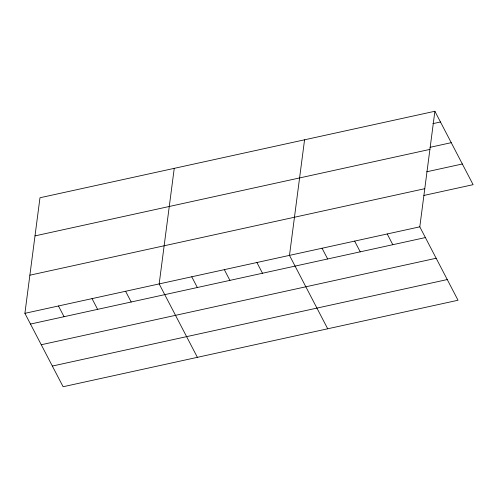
<?xml version="1.0" encoding="UTF-8"?>
<svg xmlns="http://www.w3.org/2000/svg" width="498" height="498" viewBox="0 0 498 498"><rect width="100%" height="100%" fill="white"/><g stroke="black" fill="none" stroke-linecap="round" stroke-linejoin="round"><path stroke-width="0.75" d="M434.885 111.259L419.802 226.833L458.023 300.244L63.115 386.741L24.9 313.329L39.977 197.756L434.885 111.259L473.1 184.671L423.854 195.459M174.244 168.343L159.167 283.916L197.382 357.334M304.564 139.801L289.487 255.374L327.703 328.792M432.893 123.647L440.469 121.991M430.023 147.321L451.238 142.677M35.003 235.89L429.905 149.4M426.724 171.785L462.331 163.985M29.874 275.189L424.782 188.692M24.9 313.329L419.802 226.833M30.484 324.055L425.392 237.565M41.253 344.74L436.161 258.25M52.346 366.055L447.254 279.559M387.226 233.967L392.81 244.699M354.644 241.107L360.228 251.832M322.063 248.241L327.653 258.972M256.906 262.514L262.49 273.24M224.324 269.648L229.914 280.38M191.749 276.782L197.333 287.514M125.602 291.274L131.186 302M92.037 298.626L97.62 309.351M58.465 305.977L64.055 316.703"/></g></svg>
